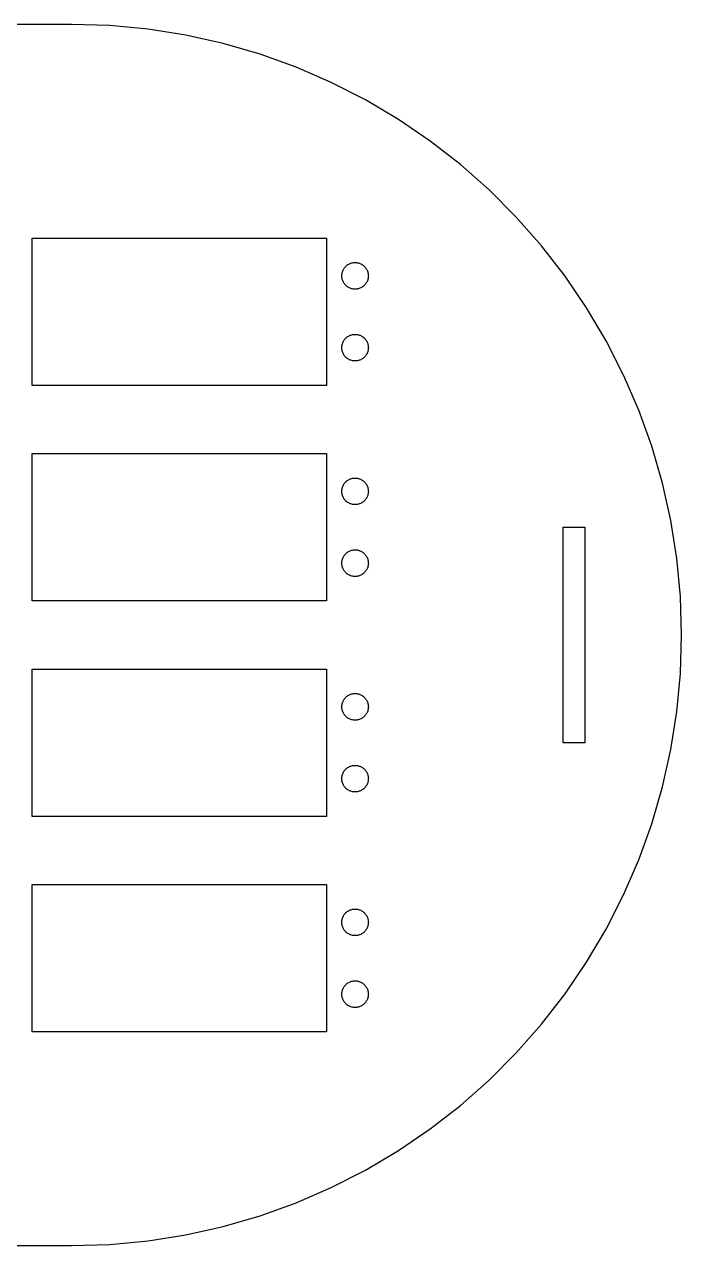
# Model space of a CAD drawing. Header units: metres. Extents: x -85 to 85, y -85 to 85.
# Drawn here: x -6.6 to 85, y -85 to 85 of the extents above; entities that cross this region are included whole.
import ezdxf

# ---------------------------------------------------------------- set-up
doc = ezdxf.new("R2010")
doc.units = ezdxf.units.M

msp = doc.modelspace()

# ---------------------------------------------------------------- linework, layer by layer
for p, q in [((0, 85), (-85, 85)), ((5.33719, 84.8323), (0, 85)), ((10.6533, 84.3297), (5.33719, 84.8323)), ((15.9274, 83.4944), (10.6533, 84.3297)), ((21.1386, 82.3296), (15.9274, 83.4944)), ((26.2664, 80.8398), (21.1386, 82.3296)), ((31.2906, 79.031), (26.2664, 80.8398)), ((36.1912, 76.9103), (31.2906, 79.031)), ((40.9491, 74.4861), (36.1912, 76.9103)), ((45.5453, 71.7679), (40.9491, 74.4861)), ((49.9617, 68.7664), (45.5453, 71.7679)), ((54.181, 65.4936), (49.9617, 68.7664)), ((58.1865, 61.9623), (54.181, 65.4936)), ((61.9623, 58.1865), (58.1865, 61.9623)), ((65.4936, 54.181), (61.9623, 58.1865)), ((-5.5, 34.75), (-5.49998, 55.25)), ((-5.49998, 55.25), (35.5, 55.25)), ((35.5, 55.25), (35.5, 34.75)), ((68.7664, 49.9617), (65.4936, 54.181)), ((37.938, 50.9913), (38.0033, 51.0874)), ((38.0033, 51.0874), (38.0745, 51.1792)), ((38.0745, 51.1792), (38.1514, 51.2664)), ((38.1514, 51.2664), (38.2336, 51.3486)), ((38.2336, 51.3486), (38.3208, 51.4254)), ((38.3208, 51.4254), (38.4126, 51.4967)), ((38.4126, 51.4967), (38.5087, 51.562)), ((38.5087, 51.562), (38.6087, 51.6211)), ((38.6087, 51.6211), (38.7123, 51.6739)), ((38.7123, 51.6739), (38.819, 51.7201)), ((38.819, 51.7201), (38.9283, 51.7594)), ((38.9283, 51.7594), (39.0399, 51.7919)), ((39.0399, 51.7919), (39.1533, 51.8172)), ((39.1533, 51.8172), (39.2681, 51.8354)), ((39.2681, 51.8354), (39.3838, 51.8463)), ((39.3838, 51.8463), (39.5, 51.85)), ((39.5, 51.85), (39.6161, 51.8463)), ((39.6161, 51.8463), (39.7319, 51.8354)), ((39.7319, 51.8354), (39.8466, 51.8172)), ((39.8466, 51.8172), (39.9601, 51.7919)), ((39.9601, 51.7919), (40.0717, 51.7594)), ((40.0717, 51.7594), (40.181, 51.7201)), ((40.181, 51.7201), (40.2877, 51.6739)), ((40.2877, 51.6739), (40.3912, 51.6211)), ((40.3912, 51.6211), (40.4913, 51.562)), ((40.4913, 51.562), (40.5874, 51.4967)), ((40.5874, 51.4967), (40.6792, 51.4254)), ((40.6792, 51.4254), (40.7664, 51.3486)), ((40.7664, 51.3486), (40.8486, 51.2664)), ((40.8486, 51.2664), (40.9254, 51.1792)), ((40.9254, 51.1792), (40.9967, 51.0874)), ((40.9967, 51.0874), (41.062, 50.9913)), ((37.65, 50), (37.6536, 50.1161)), ((37.6536, 49.8838), (37.65, 50)), ((37.6536, 50.1161), (37.6646, 50.2318)), ((37.6646, 49.7681), (37.6536, 49.8838)), ((37.6646, 50.2318), (37.6828, 50.3466)), ((37.6828, 49.6533), (37.6646, 49.7681)), ((37.6828, 50.3466), (37.7081, 50.4601)), ((37.7081, 49.5399), (37.6828, 49.6533)), ((37.7081, 50.4601), (37.7405, 50.5717)), ((37.7405, 49.4283), (37.7081, 49.5399)), ((37.7405, 50.5717), (37.7799, 50.681)), ((37.7799, 49.3189), (37.7405, 49.4283)), ((37.7799, 50.681), (37.8261, 50.7877)), ((37.8261, 49.2123), (37.7799, 49.3189)), ((37.8261, 50.7877), (37.8788, 50.8912)), ((37.8788, 50.8912), (37.938, 50.9913)), ((41.062, 50.9913), (41.1212, 50.8912)), ((41.1212, 50.8912), (41.1739, 50.7877)), ((41.1739, 50.7877), (41.2201, 50.681)), ((41.2201, 49.3189), (41.1739, 49.2123)), ((41.2201, 50.681), (41.2594, 50.5717)), ((41.2594, 49.4283), (41.2201, 49.3189)), ((41.2594, 50.5717), (41.2919, 50.4601)), ((41.2919, 49.5399), (41.2594, 49.4283)), ((41.2919, 50.4601), (41.3172, 50.3466)), ((41.3172, 49.6533), (41.2919, 49.5399)), ((41.3172, 50.3466), (41.3354, 50.2318)), ((41.3354, 49.7681), (41.3172, 49.6533)), ((41.3354, 50.2318), (41.3463, 50.1161)), ((41.3463, 49.8838), (41.3354, 49.7681)), ((41.3463, 50.1161), (41.35, 50)), ((41.35, 50), (41.3463, 49.8838)), ((71.7679, 45.5453), (68.7664, 49.9617)), ((37.8788, 49.1087), (37.8261, 49.2123)), ((37.938, 49.0087), (37.8788, 49.1087)), ((38.0033, 48.9126), (37.938, 49.0087)), ((38.0745, 48.8207), (38.0033, 48.9126)), ((38.1514, 48.7336), (38.0745, 48.8207)), ((38.2336, 48.6514), (38.1514, 48.7336)), ((38.3208, 48.5745), (38.2336, 48.6514)), ((38.4126, 48.5033), (38.3208, 48.5745)), ((38.5087, 48.438), (38.4126, 48.5033)), ((38.6087, 48.3788), (38.5087, 48.438)), ((38.7123, 48.326), (38.6087, 48.3788)), ((38.819, 48.2799), (38.7123, 48.326)), ((38.9283, 48.2405), (38.819, 48.2799)), ((39.0399, 48.2081), (38.9283, 48.2405)), ((39.1533, 48.1827), (39.0399, 48.2081)), ((39.2681, 48.1646), (39.1533, 48.1827)), ((39.3838, 48.1536), (39.2681, 48.1646)), ((39.5, 48.15), (39.3838, 48.1536)), ((39.6161, 48.1536), (39.5, 48.15)), ((39.7319, 48.1646), (39.6161, 48.1536)), ((39.8466, 48.1827), (39.7319, 48.1646)), ((39.9601, 48.2081), (39.8466, 48.1827)), ((40.0717, 48.2405), (39.9601, 48.2081)), ((40.181, 48.2799), (40.0717, 48.2405)), ((40.2877, 48.326), (40.181, 48.2799)), ((40.3912, 48.3788), (40.2877, 48.326)), ((40.4913, 48.438), (40.3912, 48.3788)), ((40.5874, 48.5033), (40.4913, 48.438)), ((40.6792, 48.5745), (40.5874, 48.5033)), ((40.7664, 48.6514), (40.6792, 48.5745)), ((40.8486, 48.7336), (40.7664, 48.6514)), ((40.9254, 48.8207), (40.8486, 48.7336)), ((40.9967, 48.9126), (40.9254, 48.8207)), ((41.062, 49.0087), (40.9967, 48.9126)), ((41.1212, 49.1087), (41.062, 49.0087)), ((41.1739, 49.2123), (41.1212, 49.1087)), ((74.4861, 40.9491), (71.7679, 45.5453)), ((37.8261, 40.7877), (37.8788, 40.8912)), ((37.8788, 40.8912), (37.938, 40.9913)), ((37.938, 40.9913), (38.0033, 41.0874)), ((38.0033, 41.0874), (38.0745, 41.1792)), ((38.0745, 41.1792), (38.1514, 41.2664)), ((38.1514, 41.2664), (38.2336, 41.3486)), ((38.2336, 41.3486), (38.3208, 41.4254)), ((38.3208, 41.4254), (38.4126, 41.4967)), ((38.4126, 41.4967), (38.5087, 41.562)), ((38.5087, 41.562), (38.6087, 41.6212)), ((38.6087, 41.6212), (38.7123, 41.6739)), ((38.7123, 41.6739), (38.819, 41.7201)), ((38.819, 41.7201), (38.9283, 41.7594)), ((38.9283, 41.7594), (39.0399, 41.7919)), ((39.0399, 41.7919), (39.1533, 41.8172)), ((39.1533, 41.8172), (39.2681, 41.8354)), ((39.2681, 41.8354), (39.3838, 41.8463)), ((39.3838, 41.8463), (39.5, 41.85)), ((39.5, 41.85), (39.6161, 41.8463)), ((39.6161, 41.8463), (39.7319, 41.8354)), ((39.7319, 41.8354), (39.8466, 41.8172)), ((39.8466, 41.8172), (39.9601, 41.7919)), ((39.9601, 41.7919), (40.0717, 41.7594)), ((40.0717, 41.7594), (40.181, 41.7201)), ((40.181, 41.7201), (40.2877, 41.6739)), ((40.2877, 41.6739), (40.3912, 41.6212)), ((40.3912, 41.6212), (40.4913, 41.562)), ((40.4913, 41.562), (40.5874, 41.4967)), ((40.5874, 41.4967), (40.6792, 41.4254)), ((40.6792, 41.4254), (40.7664, 41.3486)), ((40.7664, 41.3486), (40.8486, 41.2664)), ((40.8486, 41.2664), (40.9254, 41.1792)), ((40.9254, 41.1792), (40.9967, 41.0874)), ((40.9967, 41.0874), (41.062, 40.9913)), ((41.062, 40.9913), (41.1212, 40.8912)), ((41.1212, 40.8912), (41.1739, 40.7877)), ((76.9103, 36.1912), (74.4861, 40.9491)), ((37.65, 40), (37.6536, 40.1161)), ((37.6536, 39.8838), (37.65, 40)), ((37.6536, 40.1161), (37.6646, 40.2319)), ((37.6646, 39.7681), (37.6536, 39.8838)), ((37.6646, 40.2319), (37.6828, 40.3466)), ((37.6828, 39.6533), (37.6646, 39.7681)), ((37.6828, 40.3466), (37.7081, 40.4601)), ((37.7081, 39.5399), (37.6828, 39.6533)), ((37.7081, 40.4601), (37.7405, 40.5717)), ((37.7405, 39.4283), (37.7081, 39.5399)), ((37.7405, 40.5717), (37.7799, 40.681)), ((37.7799, 39.319), (37.7405, 39.4283)), ((37.7799, 40.681), (37.8261, 40.7877)), ((37.8261, 39.2123), (37.7799, 39.319)), ((37.8788, 39.1087), (37.8261, 39.2123)), ((37.938, 39.0087), (37.8788, 39.1087)), ((41.1212, 39.1087), (41.062, 39.0087)), ((41.1739, 39.2123), (41.1212, 39.1087)), ((41.1739, 40.7877), (41.2201, 40.681)), ((41.2201, 39.319), (41.1739, 39.2123)), ((41.2201, 40.681), (41.2594, 40.5717)), ((41.2594, 39.4283), (41.2201, 39.319)), ((41.2594, 40.5717), (41.2919, 40.4601)), ((41.2919, 39.5399), (41.2594, 39.4283)), ((41.2919, 40.4601), (41.3172, 40.3466)), ((41.3172, 39.6533), (41.2919, 39.5399)), ((41.3172, 40.3466), (41.3354, 40.2319)), ((41.3354, 39.7681), (41.3172, 39.6533)), ((41.3354, 40.2319), (41.3463, 40.1161)), ((41.3463, 39.8838), (41.3354, 39.7681)), ((41.3463, 40.1161), (41.35, 40)), ((41.35, 40), (41.3463, 39.8838)), ((38.0033, 38.9126), (37.938, 39.0087)), ((38.0745, 38.8208), (38.0033, 38.9126)), ((38.1514, 38.7336), (38.0745, 38.8208)), ((38.2336, 38.6514), (38.1514, 38.7336)), ((38.3208, 38.5745), (38.2336, 38.6514)), ((38.4126, 38.5033), (38.3208, 38.5745)), ((38.5087, 38.438), (38.4126, 38.5033)), ((38.6087, 38.3788), (38.5087, 38.438)), ((38.7123, 38.3261), (38.6087, 38.3788)), ((38.819, 38.2799), (38.7123, 38.3261)), ((38.9283, 38.2405), (38.819, 38.2799)), ((39.0399, 38.2081), (38.9283, 38.2405)), ((39.1533, 38.1828), (39.0399, 38.2081)), ((39.2681, 38.1646), (39.1533, 38.1828)), ((39.3838, 38.1536), (39.2681, 38.1646)), ((39.5, 38.15), (39.3838, 38.1536)), ((39.6161, 38.1536), (39.5, 38.15)), ((39.7319, 38.1646), (39.6161, 38.1536)), ((39.8466, 38.1828), (39.7319, 38.1646)), ((39.9601, 38.2081), (39.8466, 38.1828)), ((40.0717, 38.2405), (39.9601, 38.2081)), ((40.181, 38.2799), (40.0717, 38.2405)), ((40.2877, 38.3261), (40.181, 38.2799)), ((40.3912, 38.3788), (40.2877, 38.3261)), ((40.4913, 38.438), (40.3912, 38.3788)), ((40.5874, 38.5033), (40.4913, 38.438)), ((40.6792, 38.5745), (40.5874, 38.5033)), ((40.7664, 38.6514), (40.6792, 38.5745)), ((40.8486, 38.7336), (40.7664, 38.6514)), ((40.9254, 38.8208), (40.8486, 38.7336)), ((40.9967, 38.9126), (40.9254, 38.8208)), ((41.062, 39.0087), (40.9967, 38.9126)), ((79.031, 31.2906), (76.9103, 36.1912)), ((35.5, 34.75), (-5.5, 34.75)), ((80.8398, 26.2664), (79.031, 31.2906)), ((82.3296, 21.1386), (80.8398, 26.2664)), ((-5.5, 4.75), (-5.49998, 25.25)), ((-5.49998, 25.25), (35.5, 25.25)), ((35.5, 25.25), (35.5, 4.74998)), ((37.6828, 20.3466), (37.7081, 20.4601)), ((37.7081, 20.4601), (37.7405, 20.5717)), ((37.7405, 20.5717), (37.7799, 20.681)), ((37.7799, 20.681), (37.8261, 20.7877)), ((37.8261, 20.7877), (37.8788, 20.8912)), ((37.8788, 20.8912), (37.938, 20.9913)), ((37.938, 20.9913), (38.0033, 21.0874)), ((38.0033, 21.0874), (38.0745, 21.1792)), ((38.0745, 21.1792), (38.1514, 21.2664)), ((38.1514, 21.2664), (38.2336, 21.3486)), ((38.2336, 21.3486), (38.3208, 21.4254)), ((38.3208, 21.4254), (38.4126, 21.4967)), ((38.4126, 21.4967), (38.5087, 21.562)), ((38.5087, 21.562), (38.6087, 21.6211)), ((38.6087, 21.6211), (38.7123, 21.6739)), ((38.7123, 21.6739), (38.819, 21.7201)), ((38.819, 21.7201), (38.9283, 21.7594)), ((38.9283, 21.7594), (39.0399, 21.7919)), ((39.0399, 21.7919), (39.1533, 21.8172)), ((39.1533, 21.8172), (39.2681, 21.8354)), ((39.2681, 21.8354), (39.3838, 21.8463)), ((39.3838, 21.8463), (39.5, 21.85)), ((39.5, 21.85), (39.6161, 21.8463)), ((39.6161, 21.8463), (39.7319, 21.8354)), ((39.7319, 21.8354), (39.8466, 21.8172)), ((39.8466, 21.8172), (39.9601, 21.7919)), ((39.9601, 21.7919), (40.0717, 21.7594)), ((40.0717, 21.7594), (40.181, 21.7201)), ((40.181, 21.7201), (40.2877, 21.6739)), ((40.2877, 21.6739), (40.3912, 21.6211)), ((40.3912, 21.6211), (40.4913, 21.562)), ((40.4913, 21.562), (40.5874, 21.4967)), ((40.5874, 21.4967), (40.6792, 21.4254)), ((40.6792, 21.4254), (40.7664, 21.3486)), ((40.7664, 21.3486), (40.8486, 21.2664)), ((40.8486, 21.2664), (40.9254, 21.1792)), ((40.9254, 21.1792), (40.9967, 21.0874)), ((40.9967, 21.0874), (41.062, 20.9913)), ((41.062, 20.9913), (41.1212, 20.8912)), ((41.1212, 20.8912), (41.1739, 20.7877)), ((41.1739, 20.7877), (41.2201, 20.681)), ((41.2201, 20.681), (41.2594, 20.5717)), ((41.2594, 20.5717), (41.2919, 20.4601)), ((41.2919, 20.4601), (41.3172, 20.3466)), ((83.4944, 15.9274), (82.3296, 21.1386)), ((37.65, 20), (37.6536, 20.1161)), ((37.6536, 19.8838), (37.65, 20)), ((37.6536, 20.1161), (37.6646, 20.2318)), ((37.6646, 19.7681), (37.6536, 19.8838)), ((37.6646, 20.2318), (37.6828, 20.3466)), ((37.6828, 19.6533), (37.6646, 19.7681)), ((37.7081, 19.5399), (37.6828, 19.6533)), ((37.7405, 19.4283), (37.7081, 19.5399)), ((37.7799, 19.3189), (37.7405, 19.4283)), ((37.8261, 19.2123), (37.7799, 19.3189)), ((37.8788, 19.1087), (37.8261, 19.2123)), ((37.938, 19.0087), (37.8788, 19.1087)), ((38.0033, 18.9126), (37.938, 19.0087)), ((38.0745, 18.8207), (38.0033, 18.9126)), ((38.1514, 18.7336), (38.0745, 18.8207)), ((38.2336, 18.6514), (38.1514, 18.7336)), ((40.8486, 18.7336), (40.7664, 18.6514)), ((40.9254, 18.8207), (40.8486, 18.7336)), ((40.9967, 18.9126), (40.9254, 18.8207)), ((41.062, 19.0087), (40.9967, 18.9126)), ((41.1212, 19.1087), (41.062, 19.0087)), ((41.1739, 19.2123), (41.1212, 19.1087)), ((41.2201, 19.3189), (41.1739, 19.2123)), ((41.2594, 19.4283), (41.2201, 19.3189)), ((41.2919, 19.5399), (41.2594, 19.4283)), ((41.3172, 19.6533), (41.2919, 19.5399)), ((41.3172, 20.3466), (41.3354, 20.2318)), ((41.3354, 19.7681), (41.3172, 19.6533)), ((41.3354, 20.2318), (41.3463, 20.1161)), ((41.3463, 19.8838), (41.3354, 19.7681)), ((41.3463, 20.1161), (41.35, 20)), ((41.35, 20), (41.3463, 19.8838)), ((38.3208, 18.5745), (38.2336, 18.6514)), ((38.4126, 18.5033), (38.3208, 18.5745)), ((38.5087, 18.438), (38.4126, 18.5033)), ((38.6087, 18.3788), (38.5087, 18.438)), ((38.7123, 18.326), (38.6087, 18.3788)), ((38.819, 18.2799), (38.7123, 18.326)), ((38.9283, 18.2405), (38.819, 18.2799)), ((39.0399, 18.2081), (38.9283, 18.2405)), ((39.1533, 18.1827), (39.0399, 18.2081)), ((39.2681, 18.1646), (39.1533, 18.1827)), ((39.3838, 18.1536), (39.2681, 18.1646)), ((39.5, 18.15), (39.3838, 18.1536)), ((39.6161, 18.1536), (39.5, 18.15)), ((39.7319, 18.1646), (39.6161, 18.1536)), ((39.8466, 18.1827), (39.7319, 18.1646)), ((39.9601, 18.2081), (39.8466, 18.1827)), ((40.0717, 18.2405), (39.9601, 18.2081)), ((40.181, 18.2799), (40.0717, 18.2405)), ((40.2877, 18.326), (40.181, 18.2799)), ((40.3912, 18.3788), (40.2877, 18.326)), ((40.4913, 18.438), (40.3912, 18.3788)), ((40.5874, 18.5033), (40.4913, 18.438)), ((40.6792, 18.5745), (40.5874, 18.5033)), ((40.7664, 18.6514), (40.6792, 18.5745)), ((84.3297, 10.6533), (83.4944, 15.9274)), ((68.5, -15), (68.5, 15)), ((68.5, 15), (71.5, 15)), ((71.5, 15), (71.5, -15)), ((37.6536, 10.1161), (37.6646, 10.2319)), ((37.6646, 10.2319), (37.6828, 10.3466)), ((37.6828, 10.3466), (37.7081, 10.4601)), ((37.7081, 10.4601), (37.7405, 10.5717)), ((37.7405, 10.5717), (37.7799, 10.681)), ((37.7799, 10.681), (37.8261, 10.7877)), ((37.8261, 10.7877), (37.8788, 10.8912)), ((37.8788, 10.8912), (37.938, 10.9913)), ((37.938, 10.9913), (38.0033, 11.0874)), ((38.0033, 11.0874), (38.0745, 11.1792)), ((38.0745, 11.1792), (38.1514, 11.2664)), ((38.1514, 11.2664), (38.2336, 11.3486)), ((38.2336, 11.3486), (38.3208, 11.4254)), ((38.3208, 11.4254), (38.4126, 11.4967)), ((38.4126, 11.4967), (38.5087, 11.562)), ((38.5087, 11.562), (38.6087, 11.6212)), ((38.6087, 11.6212), (38.7123, 11.6739)), ((38.7123, 11.6739), (38.819, 11.7201)), ((38.819, 11.7201), (38.9283, 11.7594)), ((38.9283, 11.7594), (39.0399, 11.7919)), ((39.0399, 11.7919), (39.1533, 11.8172)), ((39.1533, 11.8172), (39.2681, 11.8354)), ((39.2681, 11.8354), (39.3838, 11.8463)), ((39.3838, 11.8463), (39.5, 11.85)), ((39.5, 11.85), (39.6161, 11.8463)), ((39.6161, 11.8463), (39.7319, 11.8354)), ((39.7319, 11.8354), (39.8466, 11.8172)), ((39.8466, 11.8172), (39.9601, 11.7919)), ((39.9601, 11.7919), (40.0717, 11.7594)), ((40.0717, 11.7594), (40.181, 11.7201)), ((40.181, 11.7201), (40.2877, 11.6739)), ((40.2877, 11.6739), (40.3912, 11.6212)), ((40.3912, 11.6212), (40.4913, 11.562)), ((40.4913, 11.562), (40.5874, 11.4967)), ((40.5874, 11.4967), (40.6792, 11.4254)), ((40.6792, 11.4254), (40.7664, 11.3486)), ((40.7664, 11.3486), (40.8486, 11.2664)), ((40.8486, 11.2664), (40.9254, 11.1792)), ((40.9254, 11.1792), (40.9967, 11.0874)), ((40.9967, 11.0874), (41.062, 10.9913)), ((41.062, 10.9913), (41.1212, 10.8912)), ((41.1212, 10.8912), (41.1739, 10.7877)), ((41.1739, 10.7877), (41.2201, 10.681)), ((41.2201, 10.681), (41.2594, 10.5717)), ((41.2594, 10.5717), (41.2919, 10.4601)), ((41.2919, 10.4601), (41.3172, 10.3466)), ((41.3172, 10.3466), (41.3354, 10.2319)), ((41.3354, 10.2319), (41.3463, 10.1161)), ((84.8323, 5.33719), (84.3297, 10.6533)), ((37.65, 9.99998), (37.6536, 10.1161)), ((37.6536, 9.88383), (37.65, 9.99998)), ((37.6646, 9.76813), (37.6536, 9.88383)), ((37.6828, 9.65334), (37.6646, 9.76813)), ((37.7081, 9.53992), (37.6828, 9.65334)), ((37.7405, 9.42831), (37.7081, 9.53992)), ((37.7799, 9.31895), (37.7405, 9.42831)), ((37.8261, 9.2123), (37.7799, 9.31895)), ((37.8788, 9.10875), (37.8261, 9.2123)), ((37.938, 9.00871), (37.8788, 9.10875)), ((38.0033, 8.91258), (37.938, 9.00871)), ((38.0745, 8.82076), (38.0033, 8.91258)), ((38.1514, 8.73358), (38.0745, 8.82076)), ((38.2336, 8.6514), (38.1514, 8.73358)), ((38.3208, 8.57454), (38.2336, 8.6514)), ((38.4126, 8.50331), (38.3208, 8.57454)), ((38.5087, 8.43799), (38.4126, 8.50331)), ((40.5874, 8.50331), (40.4913, 8.43799)), ((40.6792, 8.57454), (40.5874, 8.50331)), ((40.7664, 8.6514), (40.6792, 8.57454)), ((40.8486, 8.73358), (40.7664, 8.6514)), ((40.9254, 8.82076), (40.8486, 8.73358)), ((40.9967, 8.91258), (40.9254, 8.82076)), ((41.062, 9.00871), (40.9967, 8.91258)), ((41.1212, 9.10875), (41.062, 9.00871)), ((41.1739, 9.2123), (41.1212, 9.10875)), ((41.2201, 9.31895), (41.1739, 9.2123)), ((41.2594, 9.42831), (41.2201, 9.31895)), ((41.2919, 9.53992), (41.2594, 9.42831)), ((41.3172, 9.65334), (41.2919, 9.53992)), ((41.3354, 9.76813), (41.3172, 9.65334)), ((41.3463, 9.88383), (41.3354, 9.76813)), ((41.3463, 10.1161), (41.35, 9.99998)), ((41.35, 9.99998), (41.3463, 9.88383)), ((38.6087, 8.37883), (38.5087, 8.43799)), ((38.7123, 8.32607), (38.6087, 8.37883)), ((38.819, 8.27991), (38.7123, 8.32607)), ((38.9283, 8.24054), (38.819, 8.27991)), ((39.0399, 8.20811), (38.9283, 8.24054)), ((39.1533, 8.18275), (39.0399, 8.20811)), ((39.2681, 8.16458), (39.1533, 8.18275)), ((39.3838, 8.15364), (39.2681, 8.16458)), ((39.5, 8.14999), (39.3838, 8.15364)), ((39.6161, 8.15364), (39.5, 8.14999)), ((39.7319, 8.16458), (39.6161, 8.15364)), ((39.8466, 8.18275), (39.7319, 8.16458)), ((39.9601, 8.20811), (39.8466, 8.18275)), ((40.0717, 8.24054), (39.9601, 8.20811)), ((40.181, 8.27991), (40.0717, 8.24054)), ((40.2877, 8.32607), (40.181, 8.27991)), ((40.3912, 8.37883), (40.2877, 8.32607)), ((40.4913, 8.43799), (40.3912, 8.37883)), ((85, 0), (84.8323, 5.33719)), ((35.5, 4.74998), (-5.5, 4.75)), ((84.8323, -5.33719), (85, 0)), ((-5.5, -25.25), (-5.49998, -4.74998)), ((-5.49998, -4.74998), (35.5, -4.75)), ((35.5, -4.75), (35.5, -25.25)), ((84.3297, -10.6533), (84.8323, -5.33719)), ((38.4126, -8.50333), (38.5087, -8.438)), ((38.5087, -8.438), (38.6087, -8.37885)), ((38.6087, -8.37885), (38.7123, -8.32608)), ((38.7123, -8.32608), (38.819, -8.27992)), ((38.819, -8.27992), (38.9283, -8.24055)), ((38.9283, -8.24055), (39.0399, -8.20813)), ((39.0399, -8.20813), (39.1533, -8.18277)), ((39.1533, -8.18277), (39.2681, -8.1646)), ((39.2681, -8.1646), (39.3838, -8.15366)), ((39.3838, -8.15366), (39.5, -8.15001)), ((39.5, -8.15001), (39.6161, -8.15366)), ((39.6161, -8.15366), (39.7319, -8.1646)), ((39.7319, -8.1646), (39.8466, -8.18277)), ((39.8466, -8.18277), (39.9601, -8.20813)), ((39.9601, -8.20813), (40.0717, -8.24055)), ((40.0717, -8.24055), (40.181, -8.27992)), ((40.181, -8.27992), (40.2877, -8.32608)), ((40.2877, -8.32608), (40.3912, -8.37885)), ((40.3912, -8.37885), (40.4913, -8.438)), ((40.4913, -8.438), (40.5874, -8.50333)), ((37.65, -10), (37.6536, -9.88385)), ((37.6536, -10.1162), (37.65, -10)), ((37.6536, -9.88385), (37.6646, -9.76814)), ((37.6646, -10.2319), (37.6536, -10.1162)), ((37.6646, -9.76814), (37.6828, -9.65335)), ((37.6828, -9.65335), (37.7081, -9.53993)), ((37.7081, -9.53993), (37.7405, -9.42833)), ((37.7405, -9.42833), (37.7799, -9.31897)), ((37.7799, -9.31897), (37.8261, -9.21231)), ((37.8261, -9.21231), (37.8788, -9.10876)), ((37.8788, -9.10876), (37.938, -9.00873)), ((37.938, -9.00873), (38.0033, -8.9126)), ((38.0033, -8.9126), (38.0745, -8.82077)), ((38.0745, -8.82077), (38.1514, -8.7336)), ((38.1514, -8.7336), (38.2336, -8.65141)), ((38.2336, -8.65141), (38.3208, -8.57455)), ((38.3208, -8.57455), (38.4126, -8.50333)), ((40.5874, -8.50333), (40.6792, -8.57455)), ((40.6792, -8.57455), (40.7664, -8.65141)), ((40.7664, -8.65141), (40.8486, -8.7336)), ((40.8486, -8.7336), (40.9254, -8.82077)), ((40.9254, -8.82077), (40.9967, -8.9126)), ((40.9967, -8.9126), (41.062, -9.00873)), ((41.062, -9.00873), (41.1212, -9.10876)), ((41.1212, -9.10876), (41.1739, -9.21231)), ((41.1739, -9.21231), (41.2201, -9.31897)), ((41.2201, -9.31897), (41.2594, -9.42833)), ((41.2594, -9.42833), (41.2919, -9.53993)), ((41.2919, -9.53993), (41.3172, -9.65335)), ((41.3172, -9.65335), (41.3354, -9.76814)), ((41.3354, -9.76814), (41.3463, -9.88385)), ((41.3463, -10.1162), (41.3354, -10.2319)), ((41.3463, -9.88385), (41.35, -10)), ((41.35, -10), (41.3463, -10.1162)), ((37.6828, -10.3467), (37.6646, -10.2319)), ((37.7081, -10.4601), (37.6828, -10.3467)), ((37.7405, -10.5717), (37.7081, -10.4601)), ((37.7799, -10.681), (37.7405, -10.5717)), ((37.8261, -10.7877), (37.7799, -10.681)), ((37.8788, -10.8913), (37.8261, -10.7877)), ((37.938, -10.9913), (37.8788, -10.8913)), ((38.0033, -11.0874), (37.938, -10.9913)), ((38.0745, -11.1792), (38.0033, -11.0874)), ((38.1514, -11.2664), (38.0745, -11.1792)), ((38.2336, -11.3486), (38.1514, -11.2664)), ((38.3208, -11.4255), (38.2336, -11.3486)), ((38.4126, -11.4967), (38.3208, -11.4255)), ((38.5087, -11.562), (38.4126, -11.4967)), ((38.6087, -11.6212), (38.5087, -11.562)), ((38.7123, -11.6739), (38.6087, -11.6212)), ((38.819, -11.7201), (38.7123, -11.6739)), ((38.9283, -11.7595), (38.819, -11.7201)), ((39.0399, -11.7919), (38.9283, -11.7595)), ((39.1533, -11.8172), (39.0399, -11.7919)), ((39.2681, -11.8354), (39.1533, -11.8172)), ((39.3838, -11.8464), (39.2681, -11.8354)), ((39.5, -11.85), (39.3838, -11.8464)), ((39.6161, -11.8464), (39.5, -11.85)), ((39.7319, -11.8354), (39.6161, -11.8464)), ((39.8466, -11.8172), (39.7319, -11.8354)), ((39.9601, -11.7919), (39.8466, -11.8172)), ((40.0717, -11.7595), (39.9601, -11.7919)), ((40.181, -11.7201), (40.0717, -11.7595)), ((40.2877, -11.6739), (40.181, -11.7201)), ((40.3912, -11.6212), (40.2877, -11.6739)), ((40.4913, -11.562), (40.3912, -11.6212)), ((40.5874, -11.4967), (40.4913, -11.562)), ((40.6792, -11.4255), (40.5874, -11.4967)), ((40.7664, -11.3486), (40.6792, -11.4255)), ((40.8486, -11.2664), (40.7664, -11.3486)), ((40.9254, -11.1792), (40.8486, -11.2664)), ((40.9967, -11.0874), (40.9254, -11.1792)), ((41.062, -10.9913), (40.9967, -11.0874)), ((41.1212, -10.8913), (41.062, -10.9913)), ((41.1739, -10.7877), (41.1212, -10.8913)), ((41.2201, -10.681), (41.1739, -10.7877)), ((41.2594, -10.5717), (41.2201, -10.681)), ((41.2919, -10.4601), (41.2594, -10.5717)), ((41.3172, -10.3467), (41.2919, -10.4601)), ((41.3354, -10.2319), (41.3172, -10.3467)), ((83.4944, -15.9274), (84.3297, -10.6533)), ((71.5, -15), (68.5, -15)), ((82.3296, -21.1386), (83.4944, -15.9274)), ((38.1514, -18.7336), (38.2336, -18.6514)), ((38.2336, -18.6514), (38.3208, -18.5745)), ((38.3208, -18.5745), (38.4126, -18.5033)), ((38.4126, -18.5033), (38.5087, -18.438)), ((38.5087, -18.438), (38.6087, -18.3788)), ((38.6087, -18.3788), (38.7123, -18.3261)), ((38.7123, -18.3261), (38.819, -18.2799)), ((38.819, -18.2799), (38.9283, -18.2405)), ((38.9283, -18.2405), (39.0399, -18.2081)), ((39.0399, -18.2081), (39.1533, -18.1828)), ((39.1533, -18.1828), (39.2681, -18.1646)), ((39.2681, -18.1646), (39.3838, -18.1536)), ((39.3838, -18.1536), (39.5, -18.15)), ((39.5, -18.15), (39.6161, -18.1536)), ((39.6161, -18.1536), (39.7319, -18.1646)), ((39.7319, -18.1646), (39.8466, -18.1828)), ((39.8466, -18.1828), (39.9601, -18.2081)), ((39.9601, -18.2081), (40.0717, -18.2405)), ((40.0717, -18.2405), (40.181, -18.2799)), ((40.181, -18.2799), (40.2877, -18.3261)), ((40.2877, -18.3261), (40.3912, -18.3788)), ((40.3912, -18.3788), (40.4913, -18.438)), ((40.4913, -18.438), (40.5874, -18.5033)), ((40.5874, -18.5033), (40.6792, -18.5745)), ((40.6792, -18.5745), (40.7664, -18.6514)), ((40.7664, -18.6514), (40.8486, -18.7336)), ((37.65, -20), (37.6536, -19.8838)), ((37.6536, -20.1161), (37.65, -20)), ((37.6536, -19.8838), (37.6646, -19.7681)), ((37.6646, -20.2319), (37.6536, -20.1161)), ((37.6646, -19.7681), (37.6828, -19.6533)), ((37.6828, -20.3466), (37.6646, -20.2319)), ((37.6828, -19.6533), (37.7081, -19.5399)), ((37.7081, -20.4601), (37.6828, -20.3466)), ((37.7081, -19.5399), (37.7405, -19.4283)), ((37.7405, -19.4283), (37.7799, -19.319)), ((37.7799, -19.319), (37.8261, -19.2123)), ((37.8261, -19.2123), (37.8788, -19.1087)), ((37.8788, -19.1087), (37.938, -19.0087)), ((37.938, -19.0087), (38.0033, -18.9126)), ((38.0033, -18.9126), (38.0745, -18.8208)), ((38.0745, -18.8208), (38.1514, -18.7336)), ((40.8486, -18.7336), (40.9254, -18.8208)), ((40.9254, -18.8208), (40.9967, -18.9126)), ((40.9967, -18.9126), (41.062, -19.0087)), ((41.062, -19.0087), (41.1212, -19.1087)), ((41.1212, -19.1087), (41.1739, -19.2123)), ((41.1739, -19.2123), (41.2201, -19.319)), ((41.2201, -19.319), (41.2594, -19.4283)), ((41.2594, -19.4283), (41.2919, -19.5399)), ((41.2919, -19.5399), (41.3172, -19.6533)), ((41.3172, -20.3466), (41.2919, -20.4601)), ((41.3172, -19.6533), (41.3354, -19.7681)), ((41.3354, -20.2319), (41.3172, -20.3466)), ((41.3354, -19.7681), (41.3463, -19.8838)), ((41.3463, -20.1161), (41.3354, -20.2319)), ((41.3463, -19.8838), (41.35, -20)), ((41.35, -20), (41.3463, -20.1161)), ((37.7405, -20.5717), (37.7081, -20.4601)), ((37.7799, -20.681), (37.7405, -20.5717)), ((37.8261, -20.7877), (37.7799, -20.681)), ((37.8788, -20.8912), (37.8261, -20.7877)), ((37.938, -20.9913), (37.8788, -20.8912)), ((38.0033, -21.0874), (37.938, -20.9913)), ((38.0745, -21.1792), (38.0033, -21.0874)), ((38.1514, -21.2664), (38.0745, -21.1792)), ((38.2336, -21.3486), (38.1514, -21.2664)), ((38.3208, -21.4254), (38.2336, -21.3486)), ((38.4126, -21.4967), (38.3208, -21.4254)), ((38.5087, -21.562), (38.4126, -21.4967)), ((38.6087, -21.6212), (38.5087, -21.562)), ((38.7123, -21.6739), (38.6087, -21.6212)), ((38.819, -21.7201), (38.7123, -21.6739)), ((38.9283, -21.7594), (38.819, -21.7201)), ((39.0399, -21.7919), (38.9283, -21.7594)), ((39.1533, -21.8172), (39.0399, -21.7919)), ((39.2681, -21.8354), (39.1533, -21.8172)), ((39.3838, -21.8463), (39.2681, -21.8354)), ((39.5, -21.85), (39.3838, -21.8463)), ((39.6161, -21.8463), (39.5, -21.85)), ((39.7319, -21.8354), (39.6161, -21.8463)), ((39.8466, -21.8172), (39.7319, -21.8354)), ((39.9601, -21.7919), (39.8466, -21.8172)), ((40.0717, -21.7594), (39.9601, -21.7919)), ((40.181, -21.7201), (40.0717, -21.7594)), ((40.2877, -21.6739), (40.181, -21.7201)), ((40.3912, -21.6212), (40.2877, -21.6739)), ((40.4913, -21.562), (40.3912, -21.6212)), ((40.5874, -21.4967), (40.4913, -21.562)), ((40.6792, -21.4254), (40.5874, -21.4967)), ((40.7664, -21.3486), (40.6792, -21.4254)), ((40.8486, -21.2664), (40.7664, -21.3486)), ((40.9254, -21.1792), (40.8486, -21.2664)), ((40.9967, -21.0874), (40.9254, -21.1792)), ((41.062, -20.9913), (40.9967, -21.0874)), ((41.1212, -20.8912), (41.062, -20.9913)), ((41.1739, -20.7877), (41.1212, -20.8912)), ((41.2201, -20.681), (41.1739, -20.7877)), ((41.2594, -20.5717), (41.2201, -20.681)), ((41.2919, -20.4601), (41.2594, -20.5717)), ((80.8398, -26.2664), (82.3296, -21.1386)), ((35.5, -25.25), (-5.5, -25.25)), ((79.031, -31.2906), (80.8398, -26.2664)), ((76.9103, -36.1912), (79.031, -31.2906)), ((-5.5, -55.25), (-5.49998, -34.75)), ((-5.49998, -34.75), (35.5, -34.75)), ((35.5, -34.75), (35.5, -55.25)), ((74.4861, -40.9491), (76.9103, -36.1912)), ((37.8788, -39.1088), (37.938, -39.0087)), ((37.938, -39.0087), (38.0033, -38.9126)), ((38.0033, -38.9126), (38.0745, -38.8208)), ((38.0745, -38.8208), (38.1514, -38.7336)), ((38.1514, -38.7336), (38.2336, -38.6514)), ((38.2336, -38.6514), (38.3208, -38.5746)), ((38.3208, -38.5746), (38.4126, -38.5033)), ((38.4126, -38.5033), (38.5087, -38.438)), ((38.5087, -38.438), (38.6087, -38.3788)), ((38.6087, -38.3788), (38.7123, -38.3261)), ((38.7123, -38.3261), (38.819, -38.2799)), ((38.819, -38.2799), (38.9283, -38.2406)), ((38.9283, -38.2406), (39.0399, -38.2081)), ((39.0399, -38.2081), (39.1533, -38.1828)), ((39.1533, -38.1828), (39.2681, -38.1646)), ((39.2681, -38.1646), (39.3838, -38.1537)), ((39.3838, -38.1537), (39.5, -38.15)), ((39.5, -38.15), (39.6161, -38.1537)), ((39.6161, -38.1537), (39.7319, -38.1646)), ((39.7319, -38.1646), (39.8466, -38.1828)), ((39.8466, -38.1828), (39.9601, -38.2081)), ((39.9601, -38.2081), (40.0717, -38.2406)), ((40.0717, -38.2406), (40.181, -38.2799)), ((40.181, -38.2799), (40.2877, -38.3261)), ((40.2877, -38.3261), (40.3912, -38.3788)), ((40.3912, -38.3788), (40.4913, -38.438)), ((40.4913, -38.438), (40.5874, -38.5033)), ((40.5874, -38.5033), (40.6792, -38.5746)), ((40.6792, -38.5746), (40.7664, -38.6514)), ((40.7664, -38.6514), (40.8486, -38.7336)), ((40.8486, -38.7336), (40.9254, -38.8208)), ((40.9254, -38.8208), (40.9967, -38.9126)), ((40.9967, -38.9126), (41.062, -39.0087)), ((41.062, -39.0087), (41.1212, -39.1088)), ((37.65, -40), (37.6536, -39.8839)), ((37.6536, -40.1162), (37.65, -40)), ((37.6536, -39.8839), (37.6646, -39.7681)), ((37.6646, -40.2319), (37.6536, -40.1162)), ((37.6646, -39.7681), (37.6828, -39.6534)), ((37.6828, -40.3467), (37.6646, -40.2319)), ((37.6828, -39.6534), (37.7081, -39.5399)), ((37.7081, -40.4601), (37.6828, -40.3467)), ((37.7081, -39.5399), (37.7405, -39.4283)), ((37.7405, -40.5717), (37.7081, -40.4601)), ((37.7405, -39.4283), (37.7799, -39.319)), ((37.7799, -40.681), (37.7405, -40.5717)), ((37.7799, -39.319), (37.8261, -39.2123)), ((37.8261, -40.7877), (37.7799, -40.681)), ((37.8261, -39.2123), (37.8788, -39.1088)), ((37.8788, -40.8913), (37.8261, -40.7877)), ((41.1212, -39.1088), (41.1739, -39.2123)), ((41.1739, -40.7877), (41.1212, -40.8913)), ((41.1739, -39.2123), (41.2201, -39.319)), ((41.2201, -40.681), (41.1739, -40.7877)), ((41.2201, -39.319), (41.2594, -39.4283)), ((41.2594, -40.5717), (41.2201, -40.681)), ((41.2594, -39.4283), (41.2919, -39.5399)), ((41.2919, -40.4601), (41.2594, -40.5717)), ((41.2919, -39.5399), (41.3172, -39.6534)), ((41.3172, -40.3467), (41.2919, -40.4601)), ((41.3172, -39.6534), (41.3354, -39.7681)), ((41.3354, -40.2319), (41.3172, -40.3467)), ((41.3354, -39.7681), (41.3463, -39.8839)), ((41.3463, -40.1162), (41.3354, -40.2319)), ((41.3463, -39.8839), (41.35, -40)), ((41.35, -40), (41.3463, -40.1162)), ((37.938, -40.9913), (37.8788, -40.8913)), ((38.0033, -41.0874), (37.938, -40.9913)), ((38.0745, -41.1792), (38.0033, -41.0874)), ((38.1514, -41.2664), (38.0745, -41.1792)), ((38.2336, -41.3486), (38.1514, -41.2664)), ((38.3208, -41.4255), (38.2336, -41.3486)), ((38.4126, -41.4967), (38.3208, -41.4255)), ((38.5087, -41.562), (38.4126, -41.4967)), ((38.6087, -41.6212), (38.5087, -41.562)), ((38.7123, -41.6739), (38.6087, -41.6212)), ((38.819, -41.7201), (38.7123, -41.6739)), ((38.9283, -41.7595), (38.819, -41.7201)), ((39.0399, -41.7919), (38.9283, -41.7595)), ((39.1533, -41.8172), (39.0399, -41.7919)), ((39.2681, -41.8354), (39.1533, -41.8172)), ((39.3838, -41.8464), (39.2681, -41.8354)), ((39.5, -41.85), (39.3838, -41.8464)), ((39.6161, -41.8464), (39.5, -41.85)), ((39.7319, -41.8354), (39.6161, -41.8464)), ((39.8466, -41.8172), (39.7319, -41.8354)), ((39.9601, -41.7919), (39.8466, -41.8172)), ((40.0717, -41.7595), (39.9601, -41.7919)), ((40.181, -41.7201), (40.0717, -41.7595)), ((40.2877, -41.6739), (40.181, -41.7201)), ((40.3912, -41.6212), (40.2877, -41.6739)), ((40.4913, -41.562), (40.3912, -41.6212)), ((40.5874, -41.4967), (40.4913, -41.562)), ((40.6792, -41.4255), (40.5874, -41.4967)), ((40.7664, -41.3486), (40.6792, -41.4255)), ((40.8486, -41.2664), (40.7664, -41.3486)), ((40.9254, -41.1792), (40.8486, -41.2664)), ((40.9967, -41.0874), (40.9254, -41.1792)), ((41.062, -40.9913), (40.9967, -41.0874)), ((41.1212, -40.8913), (41.062, -40.9913)), ((71.7679, -45.5453), (74.4861, -40.9491)), ((68.7664, -49.9617), (71.7679, -45.5453)), ((37.7799, -49.319), (37.8261, -49.2123)), ((37.8261, -49.2123), (37.8788, -49.1087)), ((37.8788, -49.1087), (37.938, -49.0087)), ((37.938, -49.0087), (38.0033, -48.9126)), ((38.0033, -48.9126), (38.0745, -48.8208)), ((38.0745, -48.8208), (38.1514, -48.7336)), ((38.1514, -48.7336), (38.2336, -48.6514)), ((38.2336, -48.6514), (38.3208, -48.5745)), ((38.3208, -48.5745), (38.4126, -48.5033)), ((38.4126, -48.5033), (38.5087, -48.438)), ((38.5087, -48.438), (38.6087, -48.3788)), ((38.6087, -48.3788), (38.7123, -48.3261)), ((38.7123, -48.3261), (38.819, -48.2799)), ((38.819, -48.2799), (38.9283, -48.2405)), ((38.9283, -48.2405), (39.0399, -48.2081)), ((39.0399, -48.2081), (39.1533, -48.1828)), ((39.1533, -48.1828), (39.2681, -48.1646)), ((39.2681, -48.1646), (39.3838, -48.1536)), ((39.3838, -48.1536), (39.5, -48.15)), ((39.5, -48.15), (39.6161, -48.1536)), ((39.6161, -48.1536), (39.7319, -48.1646)), ((39.7319, -48.1646), (39.8466, -48.1828)), ((39.8466, -48.1828), (39.9601, -48.2081)), ((39.9601, -48.2081), (40.0717, -48.2405)), ((40.0717, -48.2405), (40.181, -48.2799)), ((40.181, -48.2799), (40.2877, -48.3261)), ((40.2877, -48.3261), (40.3912, -48.3788)), ((40.3912, -48.3788), (40.4913, -48.438)), ((40.4913, -48.438), (40.5874, -48.5033)), ((40.5874, -48.5033), (40.6792, -48.5745)), ((40.6792, -48.5745), (40.7664, -48.6514)), ((40.7664, -48.6514), (40.8486, -48.7336)), ((40.8486, -48.7336), (40.9254, -48.8208)), ((40.9254, -48.8208), (40.9967, -48.9126)), ((40.9967, -48.9126), (41.062, -49.0087)), ((41.062, -49.0087), (41.1212, -49.1087)), ((41.1212, -49.1087), (41.1739, -49.2123)), ((41.1739, -49.2123), (41.2201, -49.319)), ((37.65, -50), (37.6536, -49.8838)), ((37.6536, -50.1161), (37.65, -50)), ((37.6536, -49.8838), (37.6646, -49.7681)), ((37.6646, -50.2319), (37.6536, -50.1161)), ((37.6646, -49.7681), (37.6828, -49.6533)), ((37.6828, -50.3466), (37.6646, -50.2319)), ((37.6828, -49.6533), (37.7081, -49.5399)), ((37.7081, -50.4601), (37.6828, -50.3466)), ((37.7081, -49.5399), (37.7405, -49.4283)), ((37.7405, -50.5717), (37.7081, -50.4601)), ((37.7405, -49.4283), (37.7799, -49.319)), ((37.7799, -50.681), (37.7405, -50.5717)), ((37.8261, -50.7877), (37.7799, -50.681)), ((37.8788, -50.8912), (37.8261, -50.7877)), ((37.938, -50.9913), (37.8788, -50.8912)), ((38.0033, -51.0874), (37.938, -50.9913)), ((41.062, -50.9913), (40.9967, -51.0874)), ((41.1212, -50.8912), (41.062, -50.9913)), ((41.1739, -50.7877), (41.1212, -50.8912)), ((41.2201, -50.681), (41.1739, -50.7877)), ((41.2201, -49.319), (41.2594, -49.4283)), ((41.2594, -50.5717), (41.2201, -50.681)), ((41.2594, -49.4283), (41.2919, -49.5399)), ((41.2919, -50.4601), (41.2594, -50.5717)), ((41.2919, -49.5399), (41.3172, -49.6533)), ((41.3172, -50.3466), (41.2919, -50.4601)), ((41.3172, -49.6533), (41.3354, -49.7681)), ((41.3354, -50.2319), (41.3172, -50.3466)), ((41.3354, -49.7681), (41.3463, -49.8838)), ((41.3463, -50.1161), (41.3354, -50.2319)), ((41.3463, -49.8838), (41.35, -50)), ((41.35, -50), (41.3463, -50.1161)), ((65.4936, -54.181), (68.7664, -49.9617)), ((38.0745, -51.1792), (38.0033, -51.0874)), ((38.1514, -51.2664), (38.0745, -51.1792)), ((38.2336, -51.3486), (38.1514, -51.2664)), ((38.3208, -51.4254), (38.2336, -51.3486)), ((38.4126, -51.4967), (38.3208, -51.4254)), ((38.5087, -51.562), (38.4126, -51.4967)), ((38.6087, -51.6212), (38.5087, -51.562)), ((38.7123, -51.6739), (38.6087, -51.6212)), ((38.819, -51.7201), (38.7123, -51.6739)), ((38.9283, -51.7594), (38.819, -51.7201)), ((39.0399, -51.7919), (38.9283, -51.7594)), ((39.1533, -51.8172), (39.0399, -51.7919)), ((39.2681, -51.8354), (39.1533, -51.8172)), ((39.3838, -51.8463), (39.2681, -51.8354)), ((39.5, -51.85), (39.3838, -51.8463)), ((39.6161, -51.8463), (39.5, -51.85)), ((39.7319, -51.8354), (39.6161, -51.8463)), ((39.8466, -51.8172), (39.7319, -51.8354)), ((39.9601, -51.7919), (39.8466, -51.8172)), ((40.0717, -51.7594), (39.9601, -51.7919)), ((40.181, -51.7201), (40.0717, -51.7594)), ((40.2877, -51.6739), (40.181, -51.7201)), ((40.3912, -51.6212), (40.2877, -51.6739)), ((40.4913, -51.562), (40.3912, -51.6212)), ((40.5874, -51.4967), (40.4913, -51.562)), ((40.6792, -51.4254), (40.5874, -51.4967)), ((40.7664, -51.3486), (40.6792, -51.4254)), ((40.8486, -51.2664), (40.7664, -51.3486)), ((40.9254, -51.1792), (40.8486, -51.2664)), ((40.9967, -51.0874), (40.9254, -51.1792)), ((61.9623, -58.1865), (65.4936, -54.181)), ((35.5, -55.25), (-5.5, -55.25)), ((58.1865, -61.9623), (61.9623, -58.1865)), ((54.181, -65.4936), (58.1865, -61.9623)), ((49.9617, -68.7664), (54.181, -65.4936)), ((45.5453, -71.7679), (49.9617, -68.7664)), ((40.9491, -74.4861), (45.5453, -71.7679)), ((36.1912, -76.9103), (40.9491, -74.4861)), ((31.2906, -79.031), (36.1912, -76.9103)), ((26.2664, -80.8398), (31.2906, -79.031)), ((21.1386, -82.3296), (26.2664, -80.8398)), ((15.9274, -83.4944), (21.1386, -82.3296)), ((-85, -85), (0, -85)), ((0, -85), (5.33719, -84.8323)), ((5.33719, -84.8323), (10.6533, -84.3297)), ((10.6533, -84.3297), (15.9274, -83.4944))]:
    msp.add_line(p, q)

doc.saveas('drawing.dxf')
